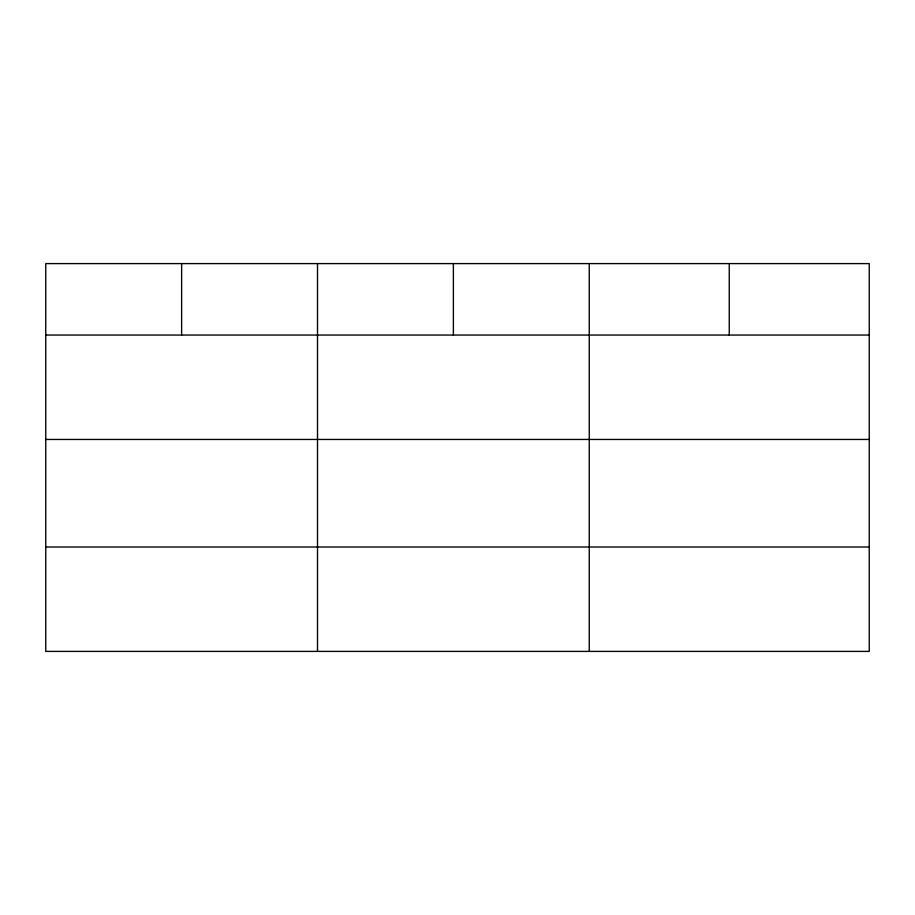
<?xml version="1.0" encoding="UTF-8"?>
<svg xmlns="http://www.w3.org/2000/svg" width="915" height="915" viewBox="0 0 915 915"><rect width="100%" height="100%" fill="white"/><g stroke="black" fill="none" stroke-linecap="round" stroke-linejoin="round"><path stroke-width="1.37" d="M869.25 439.452L869.25 263.6L45.75 263.6L45.75 651.4L869.25 651.4L869.25 439.452L45.75 439.452M45.75 335.05L869.25 335.05M45.75 547.01L869.25 547.01M729.255 263.6L729.255 335.05M589.26 263.6L589.26 651.4M453.382 263.6L453.382 335.05M317.505 263.6L317.505 651.4M181.628 263.6L181.628 335.05"/></g></svg>
